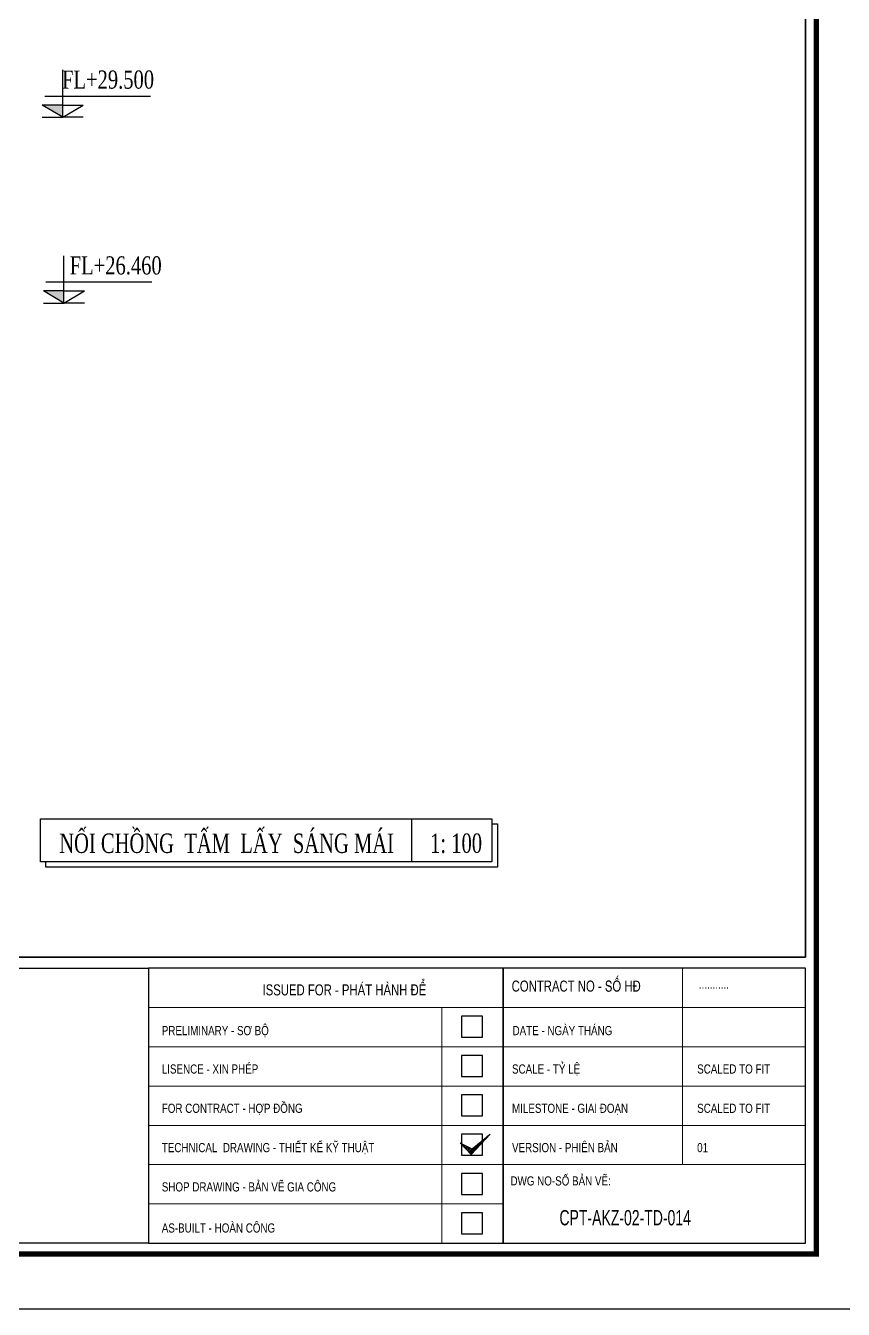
# Model space of a CAD drawing. Header units: inches. Extents: x 315041 to 662841, y -45540 to -35018.
# Drawn here: x 331845.5 to 331979.3, y -36581.1 to -36371.1 of the extents above; entities that cross this region are included whole.
import ezdxf
from ezdxf.enums import TextEntityAlignment as Align

# ---------------------------------------------------------------- set-up
doc = ezdxf.new("R2010")
doc.units = ezdxf.units.IN
doc.header["$MEASUREMENT"] = 0
for name, color, linetype in [('2', 2, 'Continuous'), ('250', 250, 'Continuous'), ('3', 3, 'Continuous'), ('7', 7, 'Continuous'), ('BAO KHUNG', 31, 'Continuous'), ('Fast RSQ_A2 Frame$0$Khung ten', 4, 'Continuous')]:
    doc.layers.add(name, color=color, linetype=linetype)
doc.layers.add('Cover text', color=7, linetype='Continuous', true_color=0x52370f)
for name, color, linetype, lineweight in [('DETAIL$0$S-Dim', 8, 'Continuous', 20), ('DETAIL$0$S-Hatch', 8, 'Continuous', 13), ('S-Hatch', 8, 'Continuous', 9)]:
    doc.layers.add(name, color=color, linetype=linetype, lineweight=lineweight)
doc.styles.add('ST1', font='times.ttf', dxfattribs={"width": 0.7})
doc.styles.get("Standard").update_dxf_attribs({"font": 'VHARIALN.TTF'})
doc.styles.add('style2', font='VHAVANI.TTF')
doc.styles.add('TIEU DE', font='VHARIALN.TTF', dxfattribs={"width": 0.8})
doc.styles.add('vntimeh.shx', font='vntimeh.shx', dxfattribs={"width": 0.8, "bigfont": 'bigfont.shx'})

# ---------------------------------------------------------------- blocks, each defined once
blk = doc.blocks.new('DETAIL$0$MARK')
at = {"layer": 'DETAIL$0$S-Hatch', "linetype": 'Continuous'}
h = blk.add_hatch(dxfattribs=at)
h.set_pattern_fill('ANSI31', color=256, scale=50, style=0)
h.paths.add_polyline_path([(1667849.6, -1156933.2), (1667909.3, -1156997), (1668012, -1156885.1), (1667913.5, -1156966.7)])
at = {"layer": 'DETAIL$0$S-Dim', "linetype": 'Continuous'}
blk.add_lwpolyline([(1667849.6, -1156933.2), (1667909.3, -1156997), (1668012, -1156885.1), (1667913.5, -1156966.7), (1667849.6, -1156933.2)], dxfattribs=at)
blk = doc.blocks.new('A$C75D82031')
at = {"layer": '2', "color": 157, "linetype": 'Continuous'}
blk.add_lwpolyline([(0, 420), (594, 420), (594, 0), (0, 0)], close=True, dxfattribs=at)
at = {"layer": '7', "color": 147, "linetype": 'Continuous'}
blk.add_lwpolyline([(12.33, 57.61), (581.67, 57.61), (581.67, 409.19), (12.33, 409.19)], close=True, dxfattribs=at)
at = {"layer": 'BAO KHUNG', "color": 167, "linetype": 'Continuous', "const_width": 0.871}
blk.add_lwpolyline([(10.59, 9.07), (583.41, 9.07), (583.41, 410.93), (10.59, 410.93)], close=True, dxfattribs=at)
at = {"layer": 'BAO KHUNG', "color": 7}
for points in [[(211.89, 55.81), (474.14, 55.81), (474.14, 10.81), (211.89, 10.81)], [(474.14, 10.81), (532.16, 10.81), (532.16, 55.81), (474.14, 55.81)], [(532.16, 10.81), (581.67, 10.81), (581.67, 55.81), (532.16, 55.81)]]:
    blk.add_lwpolyline(points, close=True, dxfattribs=at)
at = {"layer": 'Fast RSQ_A2 Frame$0$Khung ten', "color": 7, "ltscale": 1000}
for points in [[(525.34, 44.51), (528.78, 44.51), (528.78, 47.96), (525.34, 47.96)], [(525.34, 38.09), (528.78, 38.09), (528.78, 41.53), (525.34, 41.53)], [(525.34, 31.66), (528.78, 31.66), (528.78, 35.1), (525.34, 35.1)], [(525.34, 25.23), (528.78, 25.23), (528.78, 28.67), (525.34, 28.67)], [(525.34, 18.8), (528.78, 18.8), (528.78, 22.24), (525.34, 22.24)], [(525.34, 12.37), (528.78, 12.37), (528.78, 15.81), (525.34, 15.81)]]:
    blk.add_lwpolyline(points, close=True, dxfattribs=at)
at = {"layer": 'S-Hatch'}
for p, q in [((561.54, 55.81), (561.54, 23.67)), ((474.14, 49.38), (532.16, 49.38)), ((522.13, 10.81), (522.13, 49.38)), ((532.16, 49.38), (581.67, 49.38)), ((474.14, 42.95), (532.16, 42.95)), ((532.16, 42.95), (581.67, 42.95)), ((474.14, 36.52), (532.16, 36.52)), ((532.16, 36.52), (581.67, 36.52)), ((474.14, 30.1), (532.16, 30.1)), ((532.16, 30.1), (581.67, 30.1)), ((474.14, 23.67), (532.16, 23.67)), ((532.16, 23.67), (581.67, 23.67)), ((474.14, 17.24), (532.16, 17.24))]:
    blk.add_line(p, q, dxfattribs=at)
at = {"layer": 'DETAIL$0$S-Dim', "linetype": 'Continuous', "xscale": 0.02999999996973202, "yscale": 0.02999999996973202, "zscale": 0.02999999996973202}
blk.add_blockref('DETAIL$0$MARK', (-49510.32, 34735.23), dxfattribs=at)
at = {"layer": 'BAO KHUNG', "color": 7, "linetype": 'Continuous', "width": 0.9}
blk.add_text('ISSUED FOR - PHÁT HÀNH ĐỂ ', height=1.8, dxfattribs=at).set_placement((506.46, 51.36), align=Align.CENTER)
blk.add_text('CONTRACT NO - Sè H§', height=1.8, dxfattribs=at).set_placement((533.57, 51.98))
at = {"layer": 'BAO KHUNG', "color": 109, "linetype": 'Continuous', "style": 'style2', "width": 0.8}
blk.add_text('...........', height=1.5, dxfattribs=at).set_placement((564.21, 52.44))
at = {"layer": 'Cover text', "linetype": 'Continuous', "style": 'style2', "width": 0.8}
for s, p in [('PRELIMINARY - S¥ Bé', (476.33, 44.85)), ('date - NGµY TH¸NG', (533.72, 44.85)), ('LISENCE - XIN PHÐP', (476.33, 38.57)), ('scale - tû lÖ', (533.63, 38.57)), ('scaled to fit', (563.92, 38.57)), ('FOR CONTRACT - HîP §åNG', (476.33, 32.14)), ('MILESTONE - GIAI §O¹N', (533.63, 32.14)), ('scaled to fit', (563.92, 32.14)), ('TECHNICAL  DRAWING - THIÕT KÕ Kü THUËT', (476.33, 25.71)), ('VERSION - PHI£N B¶N', (533.63, 25.71)), ('01', (563.92, 25.71)), ('SHOP DRAWING - B¶N VÏ GIA C¤NG', (476.33, 19.28)), ('%%u%%udwg no-sè b¶n vÏ:', (533.38, 20.26)), ('AS-BUILT - HOµN C¤NG', (476.33, 12.56))]:
    blk.add_text(s, height=1.5, dxfattribs=at).set_placement(p)
blk = doc.blocks.new('cos')
at = {"color": 8}
for p, q in [((0, 0), (0, 7.82)), ((-3, 3.49), (14.52, 3.49)), ((0, 1.99), (-3.39, 1.99)), ((0, 0), (-3.39, 1.99)), ((0, 1.99), (3.39, 1.99)), ((0, 0), (3.39, 1.99))]:
    blk.add_line(p, q, dxfattribs=at)
at = {"color": 4}
for p in [(-3.39, 0), (3.39, 0)]:
    blk.add_line(p, (0, 0), dxfattribs=at)
at = {"color": 8}
blk.add_solid([(0, 0), (-3.39, 1.99), (0, 1.99)], dxfattribs=at)
at = {"layer": '3', "color": 3, "style": 'vntimeh.shx', "width": 0.75}
blk.add_attdef('DSD', (1.32, 4.73), '', height=3, dxfattribs=at)

msp = doc.modelspace()

# ---------------------------------------------------------------- linework, layer by layer
msp.add_line((331908.6257, -36500.8683), (331908.6257, -36507.9423))
at = {"color": 8}
msp.add_lwpolyline([(331403.7734, -36347.7298), (331973.1113, -36347.7298), (331973.1113, -36523.5197), (331403.7734, -36523.5197)], close=True, dxfattribs=at)
msp.add_lwpolyline([(331847.9033, -36500.8683), (331921.7946, -36500.8683), (331921.7946, -36507.9423), (331847.9033, -36507.9423)], close=True)

# ---------------------------------------------------------------- block references
at = {"color": 1}
msp.add_blockref('A$C75D82031', (331391.4423, -36581.1298), dxfattribs=at)
at = {"layer": '250'}
ref = msp.add_blockref('cos', (331851.5768, -36386.1069), dxfattribs=dict(at, xscale=0.98876953125, yscale=0.98876953125, zscale=0.98876953125))
ref.add_attrib('DSD', 'FL+29.500', (331851.4504, -36381.4313), dxfattribs={"layer": '3', "color": 3, "height": 2.96631, "style": 'vntimeh.shx', "width": 0.75})
ref = msp.add_blockref('cos', (331851.7715, -36416.5035), dxfattribs=dict(at, xscale=0.98876953125, yscale=0.98876953125, zscale=0.98876953125))
ref.add_attrib('DSD', 'FL+26.460', (331852.7045, -36411.8279), dxfattribs={"layer": '3', "color": 3, "height": 2.96631, "style": 'vntimeh.shx', "width": 0.75})

# ---------------------------------------------------------------- texts
at = {"color": 3, "ltscale": 0.5, "style": 'TIEU DE', "width": 0.8}
msp.add_attdef('CPT-AKZ-02-TD-014', text='KC-01', height=2.5, dxfattribs=at).set_placement((331943.5855, -36566.1401), align=Align.MIDDLE_CENTER)

# ---------------------------------------------------------------- next in the draw order: texts
at = {"color": 3, "linetype": 'Continuous', "insert": (331911.6705, -36504.9054), "char_height": 3.18182, "attachment_point": 4, "style": 'ST1', "bg_fill": 3, "box_fill_scale": 1.25, "bg_fill_color": 256, "bg_fill_true_color": 13158600, "bg_fill_transparency": 3139400}
msp.add_mtext('\\A1;1: 100', dxfattribs=at)

# ---------------------------------------------------------------- next in the draw order: linework, layer by layer
msp.add_lwpolyline([(331921.7946, -36501.7139), (331922.6928, -36501.7139), (331922.6928, -36508.7879), (331848.8014, -36508.7879), (331848.8014, -36507.9423)])

# ---------------------------------------------------------------- next in the draw order: texts
at = {"color": 3, "linetype": 'Continuous', "insert": (331850.9922, -36504.9054), "char_height": 3.181818, "attachment_point": 4, "style": 'ST1', "bg_fill": 3, "box_fill_scale": 1.25, "bg_fill_color": 256, "bg_fill_true_color": 13158600, "bg_fill_transparency": 3139304}
msp.add_mtext('\\A1;NỐI CHỒNG  TẤM  LẤY  SÁNG MÁI ', dxfattribs=at)

doc.saveas('drawing.dxf')
